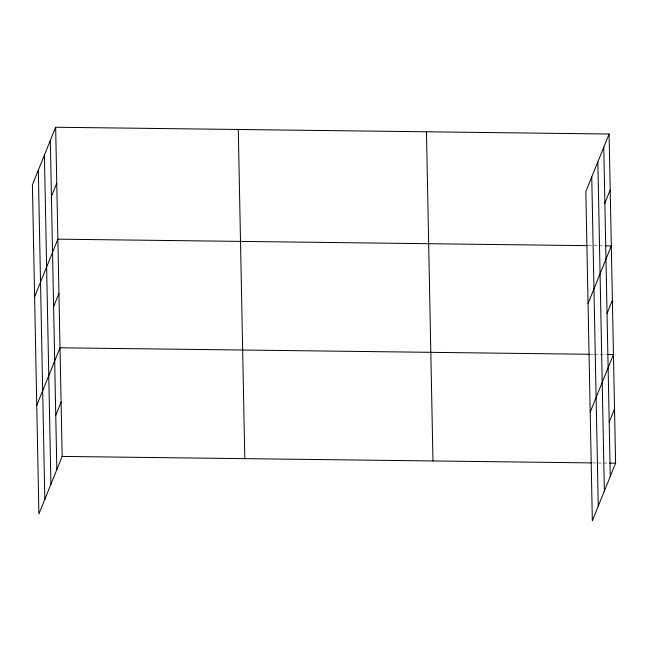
<?xml version="1.0" encoding="UTF-8"?>
<svg xmlns="http://www.w3.org/2000/svg" width="648" height="648" viewBox="0 0 648 648"><rect width="100%" height="100%" fill="white"/><g stroke="black" fill="none" stroke-linecap="round" stroke-linejoin="round"><path stroke-width="0.49" stroke-dasharray="3.24 2.43" d="M588.23 245.657L598.258 245.786M599.262 245.794L604.284 245.859M590.377 354.286L593.382 354.326M594.386 354.334L606.431 354.48M592.523 462.915L602.551 463.036M603.555 463.045L609.582 463.118"/><path stroke-width="0.97" d="M55.655 127.243L32.4 184.81L38.904 513.977L62.159 456.411L55.655 127.243L609.096 134.023L615.6 463.19L592.345 520.757L585.841 191.589L609.096 134.023M51.435 196.393L56.765 183.206M34.611 296.727L57.866 239.161L587.226 245.649M53.614 306.666L58.944 293.471M36.758 405.348L60.013 347.79L589.372 354.27M55.76 415.287L61.09 402.1M604.868 203.172L610.197 189.986M588.052 303.507L611.307 245.94L605.289 245.867M607.055 313.446L612.376 300.259M590.198 412.128L613.454 354.569L607.435 354.497M609.201 422.075L614.523 408.88M62.159 456.411L591.519 462.899M609.582 463.118L615.6 463.19M603.766 147.218L610.27 476.385M597.853 161.862L604.357 491.03M591.754 176.945L598.258 506.112M426.457 131.787L432.969 460.955M238.294 129.478L244.798 458.654M50.325 140.438L56.83 469.606M44.412 155.075L50.917 484.25M38.313 170.165L44.817 499.333"/></g></svg>
